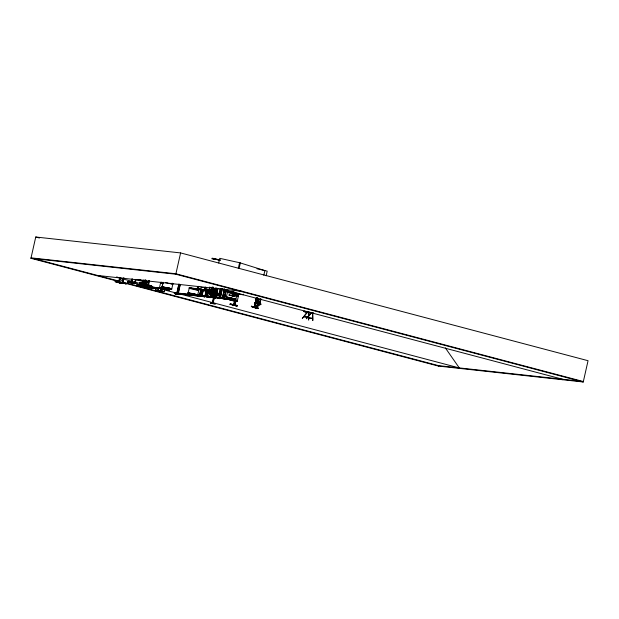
<?xml version="1.0" encoding="UTF-8"?>
<svg xmlns="http://www.w3.org/2000/svg" width="619" height="619" viewBox="0 0 619 619"><rect width="100%" height="100%" fill="white"/><g stroke="black" fill="none" stroke-linecap="round" stroke-linejoin="round"><path stroke-width="0.93" d="M308.657 312.007L308.633 320.093L308.316 311.999M312.819 312.463L312.796 320.549L312.479 312.456M131.94 282.372L138.687 284.214M126.013 283.85L119.328 282.14M208.874 297.05L202.196 295.665M207.636 295.959L214.275 297.693M205.237 296.037L201.91 295.627L208.99 297.453M212.619 296.501L219.242 298.226L219.358 298.675L212.286 296.811L215.613 297.221M251.453 306.181L251.353 306.614L251.476 306.196L258.108 307.953M258.084 307.945L258.038 308.27M145.047 284.492L151.709 286.249M151.694 286.233L145.914 284.33M166.774 289.174L159.509 287.626L167.764 289.259M171.711 289.212L169.405 288.261M204.819 290.775L211.992 291.944L209.578 291.232M233.556 298.544L235.862 299.48L235.166 299.495M237.209 301.43C235.824 300.292 222.322 297.693 229.959 299.882M119.39 280.098L119.266 282.666L119.893 277.529L118.794 282.612L122.771 283.061L123.885 277.823M218.198 294.752L210.708 292.996L210.8 292.563L218.259 294.381L219.242 294.118L217.795 294.706M211.845 294.056L219.296 295.82M211.922 294.095L211.899 293.685M217.749 294.745L218.267 294.389L210.8 292.563M227.738 299.17L237.263 301.105L220.766 297.182L220.674 297.607L228.241 299.364M219.49 294.629L212 293.073M212.054 292.748L212.069 293.205L212.062 292.764L219.559 294.311M234.903 300.524L237.1 301.12M207.326 290.93L215.064 292.655L207.326 290.907L207.427 290.473L215.18 292.029M207.435 290.288L215.25 291.711L215.079 292.578M212.116 287.061L210.986 291.681M211.234 290.481L211.071 291.278M211.033 291.681L211.257 290.76M211.528 290.822L211.342 291.75M211.613 290.559L211.373 291.804L212.394 287.077M213.284 287.077L212.402 291.727L211.59 291.031L212.147 290.698L212.433 291.325M205.369 289.042L213.261 290.876L212.487 290.69M205.446 288.694L213.184 290.435L212.913 291.564M118.794 281.537L30.95 258.293L35.747 237.007L180.601 252.923L588.05 360.707L583.253 381.993L438.399 366.077L122.531 282.519M123.104 278.589L121.951 283.456L115.111 281.653L121.912 283.394M122.523 282.991L115.413 281.266L115.103 281.668M118.74 281.792L118.523 282.543L119.606 277.931M119.97 277.97L118.902 282.628L119.134 281.838M123.328 278.651L122.314 282.999L119.196 282.643L120.194 278.032M122.477 282.984L123.46 278.627M123.212 280.508L123.785 277.962M119.165 282.651L119.421 281.715L126.168 283.873M127.576 281.939L127.862 281.568L134.439 283.324L134.377 283.719L127.584 281.924L134.184 283.641M127.785 281.893L134.988 283.316L135.863 279.533M131.862 279.068L130.973 282.813L135.313 283.347L135.453 282.589L134.772 282.481M131.027 282.813C130.725 281.56 132.559 282.411 131.197 282.063M132.087 279.13L131.205 282.868L132.234 279.115M132.458 279.177L131.638 282.929L131.986 282.009M134.586 283.223L134.795 282.473L135.476 282.597M134.656 283.231L135.491 279.486M134.834 283.293L135.723 279.548M135.228 282.527L134.957 283.262M135.259 283.34L136.087 279.595M139.136 282.976L146.703 284.786L146.804 284.361L139.337 282.558L139.136 282.976L146.703 284.786M144.467 284.554L141.124 283.672L140.823 284.082L147.701 285.862L147.763 285.467M141.341 282.937L141.434 282.512L148.916 284.709L141.341 282.937L148.831 284.701M141.797 284.686L142.71 280.33M142.409 284.075L142.401 284.864L142.641 284.113M142.293 284.841L143.314 280.492M144.939 283.812L142.819 283.842L143.453 280.508M142.873 283.85L143.716 280.105M143.902 280.105L142.997 283.827M143.229 283.935L143.972 280.167M143.531 282.976L144.165 280.167M139.716 284.338L143.724 284.902C144.428 283.703 139.461 283.162 139.739 284.454L143.647 284.825M144.482 285.019L145.349 280.275M144.738 284.082L145.573 280.074M144.691 285.003L145.759 280.067M145.016 283.889L145.829 280.136M144.892 285.065L145.937 280.376M143.128 283.912L145.233 283.897L145.016 283.045M146.61 286.736L156.506 288.021L156.359 288.663L144.552 287.17L145.844 287.51L145.991 286.868M146.595 284.794L146.788 284.369M148.011 284.407L148.854 280.662M148.111 284.864C147.608 286.311 149.133 284.229 148.212 284.608M148.096 285.367L149.21 280.701M148.398 285.452L149.442 280.763M148.568 284.701L148.413 285.46L144.304 284.957M151.756 285.885L151.864 286.326L144.815 284.469L147.879 284.802L147.732 285.328M155.067 288.322L155.207 287.68M155.663 290.118L161.799 291.41L155.663 290.118L156.15 287.479L159.253 288.183M157.721 290.35L158.302 287.773L159.362 288.083M158.038 290.388L158.712 287.765L160.955 288.237M158.24 290.443L158.712 287.765M165.497 289.421L159.454 287.75L160.507 283.192M160.282 290.628L164.383 291.688L158.131 290.334L161.118 290.969L160.282 290.628L160.863 288.052L168.925 290.017M160.6 290.675L161.18 288.098M160.747 290.706L161.327 288.137M165.613 287.982L162.085 286.86L163.122 282.303L162.132 286.736L169.312 288.64M161.745 291.1L162.325 288.531M164.12 291.611L164.7 289.034L163.114 288.702M169.25 283.363L172.778 284.469L171.749 289.034L170.302 288.949M30.95 258.293L175.804 274.217L180.601 252.923M203.45 289.669L201.871 296.524L174.287 293.298L174.434 292.655L202.018 295.882M175.525 293.507L174.984 293.739L179.479 294.304M175.332 293.878L175.487 293.46M175.579 293.638L175.726 292.996L187.936 294.334M175.757 293.986C186.582 295.209 172.686 293.514 175.494 293.855M176.748 293.151L176.817 293.948M176.817 293.174L178.845 284.152M176.957 293.189L178.984 284.167M177.413 293.329L179.448 284.314M177.135 294.056L179.587 284.33M177.158 294.064L179.665 284.353M177.336 294.079L177.738 293.398L459.313 367.949L445.324 347.87M177.978 293.491L177.993 294.288L180.121 284.5M180.261 284.516L178.125 294.304L176.694 293.94M179.317 294.319L179.487 293.909L179.378 294.327M190.381 293.793L188.014 292.965L189.236 288.361M197.832 289.29L196.672 288.57L197.856 289.413L197.136 288.276L196.625 288.616L197.028 288.593M198.142 286.295L197.469 289.073L198.73 289.669L189.12 287.765L198.846 290.265L198.165 290.272M197.438 289.05L197.623 288.299L198.49 288.508L198.304 289.259L189.267 287.448L189.894 287.758M198.297 288.446L198.32 289.259M198.838 286.442L198.126 289.189M201.392 295.874L197.306 295.743M197.678 295.139L198.699 290.574L189.228 288.361M197.948 295.193L198.235 294.837L205.16 296.578L205.5 295.805M200.912 289.034L199.419 295.325L200.115 295.511L201.647 289.205M199.666 295.364L201.051 289.05M201.508 289.189L200.053 295.495M174.287 293.298L200.579 296.184L200.718 295.542M200.989 296.161L202.862 289.568M206.785 291L205.585 296.625L201.322 296.106L201.562 295.364L202.204 295.487L201.577 296.176L203.094 289.63M203.218 289.607L201.786 296.161M210.259 297.236L203.496 295.843L203.636 295.472L210.723 297.197M205.554 291.085C205.4 289.994 206.398 291.719 205.554 291.085L204.85 289.955L207.025 291.472M197.546 289.088L205.144 290.744L205.137 289.924L204.649 289.847M198.126 286.566L198.436 289.282L205.067 290.721L205.841 287.216M205.175 290.473L204.75 290.381L208.363 290.837M204.587 296.95L206.197 290.899M205.16 296.578L206.421 290.961M206.553 290.938L205.284 296.547M208.046 291.139L206.715 296.749L210.684 297.19L211.311 294.389M211.396 293.468C211.172 294.412 210.228 298.791 210.754 296.478C211.566 296.702 209.446 298.196 207.009 296.818L208.278 291.201M206.97 296.811L208.402 291.185M207.38 296.865L208.634 291.24M208.928 290.365L209.06 289.615M209.725 287.131L208.959 290.427L209.199 289.452M216.085 294.737L208.518 292.988M209.261 289.181L209.284 290.497L209.988 287.185M208.518 296.447L208.611 296.021L215.25 297.778M210.112 291.835L209.957 292.137M208.858 297.043L208.982 297.491M209.601 294.149L217.176 295.967L217.269 295.534L209.795 293.754L209.601 294.149L217.176 295.967M209.949 297.638L211.373 292.47M212.402 291.727L212.131 290.69M211.969 291.634L211.582 291.062M211.543 294.443L210.978 297.267M218.708 263.013L219.76 258.332L240.365 262.882L239.104 268.499M214.561 293.94C211.768 295.441 212.456 291.858 212.534 293.979M212.24 293.909L212.596 293.151M215.961 297.809L211.698 297.29L212.41 293.158M213.075 291.611L213.779 288.137M212.627 294.559L212.1 297.383L212.967 293.599M210.978 303.31L211.079 302.877C216.371 303.248 216.921 304.695 210.978 303.31L215.342 303.828M211.087 303.279L211.079 302.877M213.191 293.661L212.34 297.406M213.826 292.23L213.617 292.988L215.884 293.979M213.547 295.023L213.973 292.214M214.391 290.342L214.816 288.469M214.159 292.214L213.578 295.085M214.584 290.342L214.994 288.369M214.004 293.058L214.205 292.323M214.654 290.412L215.072 288.539M215.164 288.454L214.306 293.87M213.996 294.149L214.422 292.276M214.723 291.069L215.358 288.261M212.34 302.575L212.263 303.356L212.634 302.629M215.544 288.253L214.453 293.955M212.348 303.349L214.035 295.379M214.329 293.94L214.259 293.12M215.048 290.868L215.66 288.168M214.174 295.395L212.464 303.38M214.963 292.06L215.799 288.183M212.897 302.73L213.029 303.527L214.971 294.652M214.832 294.636L212.804 303.496M215.242 292.833L216.255 288.322M215.381 292.849L216.426 288.199M216.65 288.214L215.381 293.832M215.304 294.218L215.551 295.07L217.083 288.353M215.52 293.901L216.046 293.22L215.551 293.081M215.822 292.183L216.673 288.439M216.82 288.299L215.35 294.984M215.427 295.054L216.913 288.268M215.83 294.304L215.698 295.07L213.338 295.023M214.963 298.134L215.722 295.828M216.356 293.019L217.416 288.338M215.311 297.693L215.954 295.89M216.379 294.017L217.64 288.4M216.085 295.867L215.567 297.77M216.503 293.994L217.772 288.377M215.489 297.754L215.722 296.965M215.907 297.801L216.317 295.928M216.735 294.056L218.004 288.439M217.431 293.731L209.934 292.168L217.532 293.785L217.633 293.36L205.353 290.636M217.076 297.886L221.432 298.428C222.051 297.577 217.145 296.555 217.447 297.979L217.424 297.863M220.147 288.547L218.724 294.721C218.499 294.025 219.923 293.607 219.528 294.892M218.786 294.714L219.451 294.868L220.836 288.709M219.536 297.445L219.366 298.196L220.109 298.389L220.41 297.654L219.536 297.445L220.403 297.646M221.641 288.446L219.691 298.25L219.652 297.476M221.78 288.462L219.544 298.219L220.178 298.389L222.376 288.616M222.236 288.601L220.248 298.404M224.31 289.158L222.182 298.52L224.558 298.559L224.434 297.731M224.504 289.158L222.507 298.598L224.759 289.22M224.573 289.22L222.438 298.582L222.879 297.847M225.958 290.063L224.055 298.49M224.558 298.567L226.144 290.063M226.214 290.125L224.295 298.551L226.399 290.125M226.244 297.105L227.459 292.501L236.93 294.714L235.916 299.147L226.283 296.981L227.614 297.654M226.036 299.457L218.476 297.631L225.92 299.464L226.136 299.031L218.592 297.538M228.218 298.992L228.241 299.418M229.2 294.853L228.837 295.201L235.243 296.339L235.344 295.913L229.154 294.876M232.976 305.291L237.332 305.832L232.976 305.291L233.077 304.865L237.062 305.306L236.876 306.049L230.028 304.254L236.682 305.972M236.961 305.624L230.33 303.859L230.198 304.231M232.999 296.029L232.102 295.812L233.1 291.448M238.307 268.321L239.576 262.704L264.862 270.588L263.81 275.269M230.338 303.867L230.02 304.269M232.713 295.418L232.14 295.836L233.193 291.472M233.309 291.487L232.063 295.789M233.889 291.626C234.144 299.503 230.725 294.164 232.992 295.209M232.713 295.186L233.317 292.485M232.93 295.224L232.992 296.006M232.806 295.983L233.734 291.619M233.17 296.315L232.821 295.712L233.603 296.393L232.937 295.681M243.445 294.149L243.298 294.791L234.586 293.692L234.733 293.05L239.058 293.522M235.522 293.94L235.661 293.298L237.394 293.483M234.144 305.26L233.456 305.136L233.626 304.378L234.307 304.509L233.665 304.393M233.495 305.144L234.469 300.788M234.825 300.826L233.827 305.229M234.059 304.44L233.719 305.206L233.905 304.409M234.09 305.252L235.058 300.888M234.261 304.502L234.284 305.345L235.212 300.973M235.352 300.989C235.243 306.892 234.686 304.548 234.454 304.594M235.816 301.128L234.794 305.484L235.955 301.144M234.903 305.507L234.965 304.734M237.247 301.229L238.276 296.671L235.901 295.851M257.156 307.805L253.094 307.411L253.194 306.985L257.434 307.891M254.486 303.194L254.579 302.768L260.738 303.828L260.893 304.339L254.486 303.194L260.885 304.277L260.382 303.681L259.431 303.991M254.316 307.45L256.359 297.646M254.401 307.465L256.552 297.677L254.579 307.488M254.463 307.457L256.715 297.685M254.579 307.666L254.749 306.916L259.539 303.503L260.645 303.751L260.475 304.509L255.693 307.922L254.579 307.666L259.369 304.254L259.539 303.503M257.295 297.855L254.912 307.604L256.947 297.747M255.121 306.862L257.156 297.84M255.693 307.922L255.864 307.171M257.102 302.792L257.844 302.985L257.102 302.792L256.931 303.542L257.682 303.743L258.804 298.466M256.962 303.565L258.162 298.296M257.62 302.954L257.349 303.681L258.378 298.335M257.287 303.666L257.473 302.869M257.365 303.681L258.587 298.428M259.787 303.48C257.945 303.968 259.508 303.836 260.228 298.815M260.924 298.977L259.609 304.231L260.885 298.985M266.139 275.811L267.199 271.13L256.955 268.754M438.399 366.077L438.5 365.628L583.353 381.544L175.904 273.768L31.051 257.852L119.15 281.158M459.081 368.351L459.182 367.903M562.57 379.718L562.671 379.277L221.85 289.119M205.237 289.514L212.975 291.263M209.098 289.615L209.392 289.731M209.237 290.435L209.462 289.506M208.618 292.965L219.366 295.511L219.374 295.921L211.806 294.11M190.381 293.777L197.631 295.348L195.318 294.451M141.039 283.997L147.678 285.792M141.101 283.711L144.428 284.585M198.142 295.155L204.866 296.594L198.227 294.837M203.597 295.511L210.228 297.267M115.389 281.297L122.036 283.022M123.049 278.411L121.951 280.361L120.736 280.229L120.543 278.132M204.316 290.473L205.616 288.175M204.394 290.574L205.175 287.092L204.309 290.559L205.694 288.206M197.09 288.307L197.956 288.98M211.992 291.038L212.371 291.611M218.143 294.729L219.049 294.466M219.18 294.141L218.275 294.42M307.349 312.402L302.281 318.499L307.094 312.247M311.512 312.866L306.312 318.8L311.256 312.703M303.72 316.588L307.883 317.16L303.72 316.858M141.681 285.769L144.126 286.326M166.735 289.297L167.695 289.591M195.287 294.512L189.422 293.259M144.103 286.357L146.463 287.154M208.471 296.393L215.11 298.149M259.137 304.091L259.299 303.341M260.707 304.161L259.315 304.409L260.359 304.014M212.565 258.471L211.946 258.293L220.225 259.949M147.554 281.506L144.219 280.353M147.554 281.854L144.165 280.678M147.345 282.457L137.875 280.237L138.509 280.546M162.132 286.736L162.812 286.721M162.085 286.868L168.244 287.796M162.248 287.023L164.422 287.889M162.217 287.015L171.765 288.911L171.13 288.601M169.08 290.102L160.793 288.485M189.522 292.942L188.06 292.841L194.072 294.512M188.176 293.12L197.461 295.387M197.5 295.193L197.059 294.706M210.723 292.145L214.36 292.632L213.733 292.33M214.306 292.81L207.017 291.472M236.953 294.157L232.295 292.686L227.498 292.029M236.884 294.443L232.226 292.98L227.436 292.315M227.583 299.054L228.318 298.915L227.807 298.892M238.238 296.4L236.017 295.526M227.746 299.217L235.762 301.337M237.201 301.438L236.512 301.438M178.992 294.18L179.742 294.427M308.618 317.771L312.665 318.406L308.455 317.973M143.167 283.076L143.275 283.162M144.892 283.069L145.395 283.146M143.206 283.309L144.823 283.278M208.502 293.035L208.719 292.601L216.17 294.42L216.077 294.845M210.746 292.942L218.275 294.752M212.572 293.367L214.189 293.336M213.671 294.482L215.296 294.458M222.538 297.979L224.418 298.018M145.047 284.314L144.591 284.98M205.106 295.758L205.748 295.874L205.346 295.781M254.664 306.753L254.332 306.66M254.912 306.769L254.301 306.653M122.872 282.303L122.245 282.187L122.632 282.279M118.546 282.543L122.709 283.045M146.989 282.109C149.589 282.032 136.141 278.983 138.517 280.198M160.886 282.194L162.17 282.334M172.306 283.533L172.987 283.517L172.361 283.216M160.669 283.146L162.959 283.463M170.519 283.332L172.98 283.866L171.587 283.316M146.85 282.419L147.353 282.457M172.237 284.167L172.918 284.16L172.291 283.85M189.739 288.044L189.205 288.175M137.519 284.786L136.838 284.81L146.51 286.976L139.306 285.08M198.227 289.978L198.908 289.971L198.281 289.661M146.285 287.216L136.799 284.995L137.573 284.67L143.004 285.738M169.304 288.632L171.587 288.949M171.533 289.282L165.575 288.183M214.189 292.547L212.905 292.408M160.878 288.168L169.142 289.793L167.749 289.251M165.49 289.429L169.126 289.924L168.507 289.622M168.453 289.947L168.948 289.978L168.438 289.816M236.087 295.232L238.493 295.712L236.118 294.899M188.749 292.833L188.191 292.919L197.531 295.031M237.804 296.075L238.485 296.06L237.858 295.75M188.145 293.12L188.663 293.158M226.461 296.934L235.769 299.031M226.415 297.066L235.909 299.287L227.614 297.646M226.368 297.259L233.495 298.66M235.166 299.48L235.684 299.519M227.722 299.209L235.831 300.888M224.318 297.716L224.697 297.801M222.461 297.747L222.84 297.84M222.561 297.77L222.732 297.855M209.245 289.228L209.524 289.243M97.67 275.47L242.524 291.394M121.192 278.202L122.407 278.333M234.586 293.692L242.369 294.543M119.243 282.566L122.307 282.914M147.902 287.077L151.725 287.495M153.636 287.703L156.506 288.021M145.844 287.51L156.359 288.663M189.809 294.543L192.625 294.853M196.385 295.263L199.202 295.572M310.312 312.874L313.485 313.199L307.945 311.713M122.477 282.249L122.902 282.31M122.43 282.465L119.088 282.055L126.168 283.928M207.249 296.029L207.35 296.052M215.752 296.973L215.814 297.027M212.193 296.625C212.1 296.47 212.627 296.571 212.162 297.344M210.63 296.671L207.303 296.269L214.159 298.11M196.958 295.766L201.314 296.308M175.37 293.468L179.51 293.948M199.983 296.269L199.457 296.114M234.423 304.788L234.005 304.656M253.094 307.411L257.458 307.937M258.061 308.324L251.407 306.506M211.048 303.209L215.041 303.658M212.302 291.433L213.006 291.611M233.069 295.255L232.582 295.116M212.619 258.285L213.4 258.394M212.565 258.494L214.352 258.757M213.315 258.835L214.313 259.113L212.015 258.912M162.712 287.046L163.517 287.162M137.511 284.794L139.306 285.073M160.886 288.044L159.416 287.943L161.799 288.756M137.472 284.988L138.269 285.096M234.462 299.062L235.235 299.294M234.392 299.379L235.189 299.488M188.64 293.151L189.445 293.259M228.218 299.24L229.015 299.356M235.746 301.321L236.535 301.422M235.738 301.329L236.535 301.445M131.274 282.837L131.375 282.117M255.043 307.612L255.33 306.892L254.749 306.738M307.426 311.605L303.883 311.21L307.001 312.077M229.951 291.858L227.49 291.588L228.117 291.897M163.06 282.821L160.723 282.674M207.187 290.613L204.688 290.466L210.723 292.129M162.998 283.115L160.654 282.96M140.443 279.873L137.952 279.602L138.579 279.912M232.117 295.805L232.906 295.99M234.408 299.379L227.568 297.84M163.493 287.154L169.374 288.384L165.675 287.556M170.302 288.941L165.621 287.967M189.507 292.934L195.325 294.187M234.733 301.151L235.754 301.314M166.604 289.847L167.633 290.025M138.254 285.096L139.275 285.274M195.163 295.062L196.184 295.24M144.057 286.574L146.517 286.845L145.883 286.543M214.398 258.595L215.567 258.827M214.352 258.773L220.178 260.142M214.298 259.059L217.958 259.848M229.951 291.858L236.992 293.646M165.583 282.566L168.004 283.069M207.148 290.737L208.324 290.961M207.102 290.922L208.286 291.162M230.005 299.534L232.434 300.014M190.435 293.445L191.611 293.669M194.064 294.512L197.693 295.008L196.316 294.458M139.26 285.266L142.935 286.048M144.065 286.582L137.503 284.98M142.827 286.667L144.003 286.907M199.883 296.246L199.318 296.099M211.961 293.174L219.567 294.721M148.158 285.382L146.123 284.995L157.574 288.121M257.311 302.83L257.767 302.97M200.749 287.131L203.102 287.642M229.873 297.6L231.15 297.762M231.019 298.505L232.272 298.776M141.627 280.113L142.896 280.384L141.906 284.709L142.525 284.872M232.326 300.648L233.58 300.911M168.074 288.733L163.416 287.603M163.052 288.446L164.306 288.717M164.197 289.336L165.451 289.599M213.052 290.899L205.307 289.189L205.214 289.607L212.959 291.325M207.419 290.373L215.149 292.137M259.369 304.254L260.475 304.509M259.013 304.084L259.732 304.238M231.08 298.087L232.326 298.373M231.119 300.169L237.1 300.981M141.581 286.404L138.176 285.537M213.818 293.073L215.876 293.971M309.423 312.703L307.875 312.301M219.49 294.876L219.699 294.141M218.066 259.369L219.227 259.655M217.95 259.848L219.111 260.142M210.769 291.719L212.936 292.292M233.673 300.316L234.833 300.625M229.959 299.875L231.119 300.176M194.165 293.901L195.31 294.319M168.244 287.796L169.405 288.09M161.791 288.748L162.952 289.05M142.997 285.738L145.906 286.543M35.747 237.007L39.484 237.998M175.804 274.217L583.253 381.993M221.904 288.787L228.442 290.52M234.733 293.05L235.661 293.298M200.579 296.184L201.871 296.524M120.218 278.241L116.635 276.894M122.09 278.736L137.96 282.929M164.105 289.847L176.245 293.058M174.434 292.655L175.726 292.996M122.887 282.14L438.5 365.628M251.353 306.614L258.208 308.394M215.149 298.211L207.589 296.3M202.181 295.603L210.166 297.662M197.925 295.224L204.773 297.027M230.307 303.898L237.332 305.817M212.433 302.606L213.114 302.753M215.335 303.852L215.103 303.372M212.975 303.519L212.286 303.364M134.725 282.69L131.777 282.388M142.331 284.848L141.782 284.701M219.188 259.841L220.186 260.119M211.984 291.812L213.733 292.338M206.065 291L207.056 291.27M195.318 294.195L197.059 294.837M169.397 288.09L171.146 288.601M166.759 289.104L168.507 289.63M142.695 284.121L141.828 283.92M212.982 291.959L214.213 292.385M212.913 292.284L213.694 292.524M227.591 297.847L226.345 297.422M205.26 290.961L206.042 291.201M188.633 293.267L189.437 293.391M160.894 288.168L159.656 287.742M214.159 292.694L213.687 292.508L214.313 292.833M204.796 290.775L205.291 290.961M188.609 293.46L187.983 293.143M171.068 288.926L171.564 289.112M159.609 287.866L160.081 288.052M158.302 287.773L159.137 288.114M213.988 292.555L215.482 293.282M204.827 290.288L205.678 291.054M196.958 288.632L197.856 289.413M233.603 296.408L232.961 295.333M198.227 286.582L198.513 289.212M313.407 313.547L303.805 311.558L313.407 313.547M119.335 281.9L118.662 281.784L119.382 281.916M204.402 290.002L198.413 288.694L204.402 290.002"/></g></svg>
